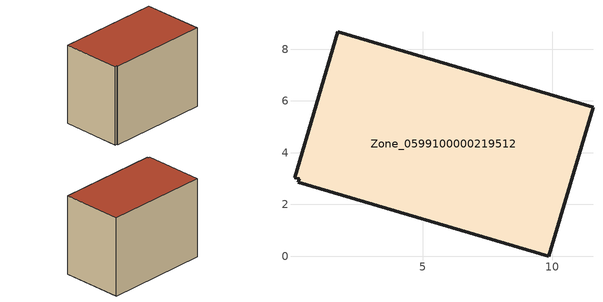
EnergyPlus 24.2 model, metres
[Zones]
Zone_0599100000219512
 floor ground (C_G): 9.87,0 0.17,2.86 0.21,2.99 0.04,3.03 1.7,8.67 11.57,5.76 z0.52
 wall outside (C_F): 9.87,0 11.57,5.76 1.7,8.67 0.04,3.03 0.21,2.99 0.17,2.86 9.87,0 z0.52:8.35
 roof outside (C_R): 0.17,2.86 9.87,0 11.57,5.76 1.7,8.67 0.04,3.03 0.21,2.99 z8.35
[BUILDING]
Pand.0599100000219512: North Axis=0; Terrain=City; Loads Convergence Tolerance Value=0.04; Temperature Convergence Tolerance Value=0.4; Solar Distribution=FullExterior; Maximum Number of Warmup Days=25; Minimum Number of Warmup Days=1
[Site:Location]
Rotterdam.The.Hague.AP_ZH_NLD Design_Conditions: Latitude=51.96; Longitude=4.45; Time Zone=1; Elevation=-4.5
[SITE:GROUNDTEMPERATURE:BUILDINGSURFACE]
18, 18, 18, 18, 18, 18, 18, 18, 18, 18, 18, 18
[MATERIAL] Thermal Absorptance=0.9; Solar Absorptance=0.7; Visible Absorptance=0.7
Name | Roughness | Thickness | Conductivity | Density | Specific Heat
G.TI.1965-1974 | MediumSmooth | 0.15 | 0.882353 | 540 | 1210
F.TI.1965-1974 | Rough | 0.3 | 0.697674 | 1920 | 840
R.TI.1965-1974 | MediumRough | 0.2 | 0.232558 | 1500 | 1000
[CONSTRUCTION]
C_G: G.TI.1965-1974
C_F: F.TI.1965-1974
C_R: R.TI.1965-1974
[ZONE]
Zone_0599100000219512: Type=1; Multiplier=1; Ceiling Height=Autocalculate; Volume=Autocalculate; Floor Area=autocalculate; Part of Total Floor Area=Yes
[ZONEINFILTRATION:DESIGNFLOWRATE]
Infil_Zone_0599100000219512: Zone or ZoneList or Space or SpaceList=Zone_0599100000219512; Schedule=AlwaysOn; Design Flow Rate Calculation Method=Flow/Area; Flow Rate per Floor Area=0.003; Constant Term Coefficient=1; Temperature Term Coefficient=0; Velocity Term Coefficient=0; Velocity Squared Term Coefficient=0
[HVACTEMPLATE:ZONE:IDEALLOADSAIRSYSTEM]
Zone_0599100000219512: Maximum Heating Supply Air Temperature=50; Minimum Cooling Supply Air Temperature=13; Maximum Heating Supply Air Humidity Ratio=0.0156; Minimum Cooling Supply Air Humidity Ratio=0.0077; Heating Limit=NoLimit; Cooling Limit=NoLimit; Dehumidification Control Type=ConstantSensibleHeatRatio; Cooling Sensible Heat Ratio=0.7; Dehumidification Setpoint=60; Humidification Control Type=None; Humidification Setpoint=30; Outdoor Air Method=None; Outdoor Air Flow Rate per Person=0.00944; Outdoor Air Flow Rate per Zone Floor Area=0; Outdoor Air Flow Rate per Zone=0; Demand Controlled Ventilation Type=None; Outdoor Air Economizer Type=NoEconomizer; Heat Recovery Type=None; Sensible Heat Recovery Effectiveness=0.7; Latent Heat Recovery Effectiveness=0.65
[ZONECONTROL:THERMOSTAT]
ThermostatControl_Zone_0599100000219512: Zone or ZoneList=Zone_0599100000219512; Control Type Schedule=DualSetpointControlType; Control 1=Thermostat_Zone_0599100000219512; Temperature Difference Between Cutout And Setpoint=0
[THERMOSTATSETPOINT:DUALSETPOINT]
Thermostat_Zone_0599100000219512: Heating Setpoint Temperature Schedule=HeatingSetpoint_Zone_0599100000219512; Cooling Setpoint Temperature Schedule=CoolingSetpoint_Zone_0599100000219512
[SCHEDULE:COMPACT]
HeatingSetpoint_Zone_0599100000219512: Through: 12/31, For: AllDays, Until: 24:00, 21
CoolingSetpoint_Zone_0599100000219512: Through: 12/31, For: AllDays, Until: 24:00, 24
DualSetpointControlType: Through: 12/31, For: AllDays, Until: 24:00, 4
AlwaysOn: Through: 12/31, For: AllDays, Until: 24:00, 1
